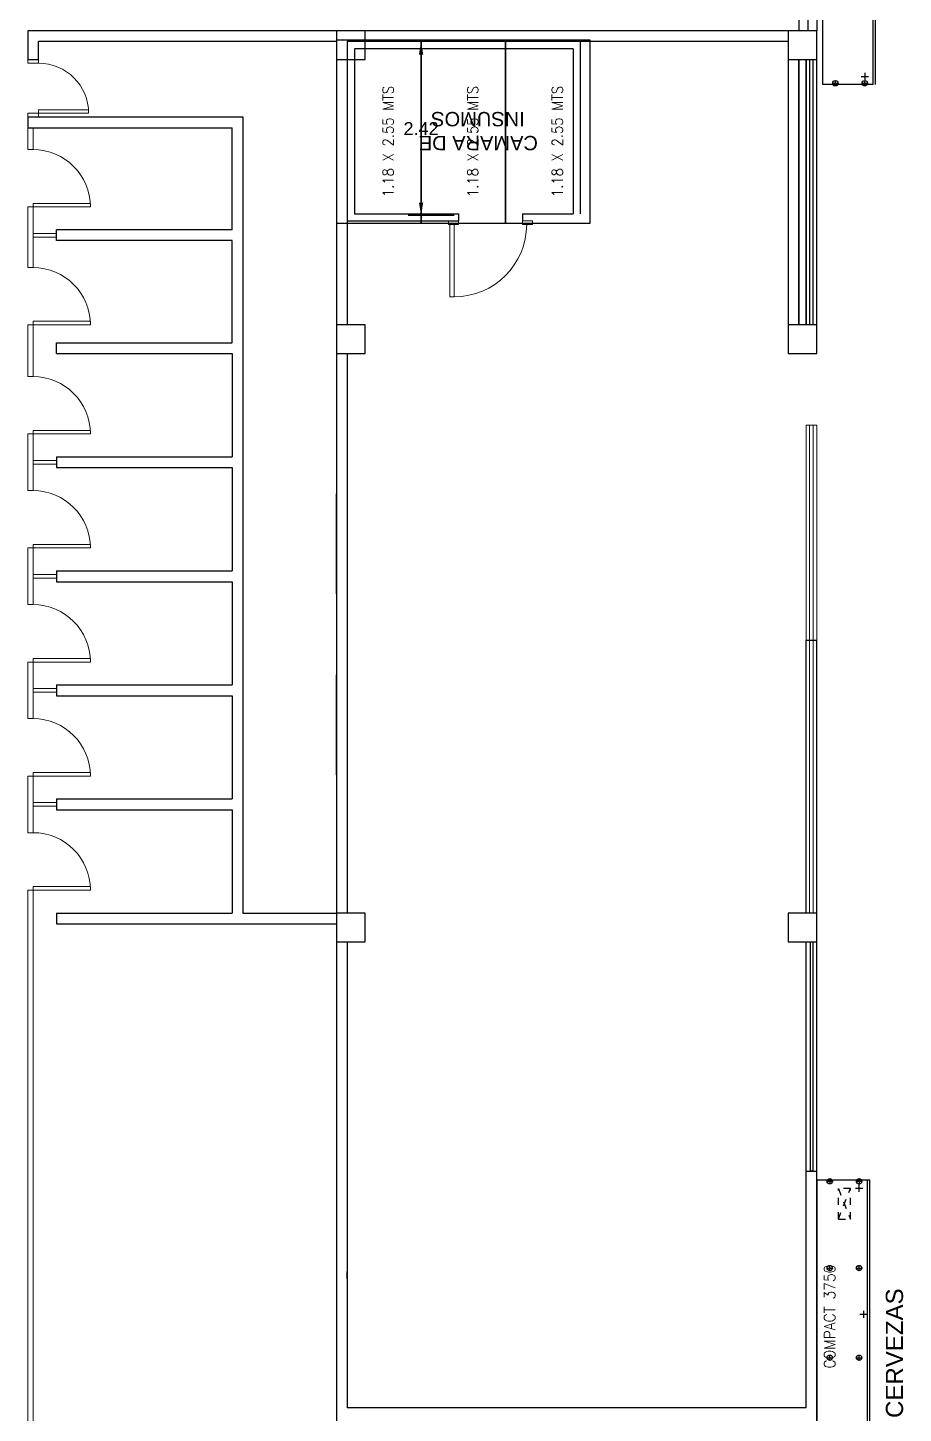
# Model space of a CAD drawing. Header units: millimetres. Extents: x 3075.9 to 3157.7, y 1648.7 to 1706.1.
# Drawn here: x 3076.02 to 3088.23, y 1667.02 to 1686.34 of the extents above; entities that cross this region are included whole.
import ezdxf
from ezdxf.enums import TextEntityAlignment as Align

# ---------------------------------------------------------------- set-up
doc = ezdxf.new("R2010")
doc.units = ezdxf.units.MM
doc.linetypes.add('TRATTEGGIATA', pattern=[0.75, 0.5, -0.25])
doc.linetypes.add('TRATTEGGIATA2', pattern=[0.375, 0.25, -0.125])
for name, color, linetype in [('CAMARAS DE FRIO', 5, 'Continuous'), ('COSTAN-CAM-NOMENCLATURAS', 7, 'Continuous'), ('DESAGUE MAQUINA', 3, 'Continuous'), ('DESAGUE PISO', 7, 'TRATTEGGIATA'), ('GABINETE', 1, 'Continuous'), ('PATAS', 6, 'Continuous'), ('QUADRO_ELETTRICO', 8, 'Continuous'), ('TECHO RESFRIADOS', 20, 'Continuous'), ('TESTI20', 3, 'Continuous'), ('TEXTO', 111, 'Continuous')]:
    doc.layers.add(name, color=color, linetype=linetype)
for name, color, linetype, lineweight in [('Camaras Frias', 5, 'Continuous', 5), ('Carpinteria de aluminio', 4, 'Continuous', 5), ('Carpinteria de madera', 5, 'Continuous', 5), ('Estructura HoAo', 7, 'Continuous', 30), ('Muros de ladrillo', 6, 'Continuous', 30), ('Rampas y gradas', 3, 'Continuous', 0)]:
    doc.layers.add(name, color=color, linetype=linetype, lineweight=lineweight)
doc.styles.add('Arial', font='arial.ttf')
doc.styles.add('ROMANS20', font='romans.shx', dxfattribs={"width": 0.9, "height": 0.75})
doc.styles.get("Standard").update_dxf_attribs({"font": 'arial.ttf'})
doc.styles.add('TESTI15', font='romans.shx', dxfattribs={"width": 0.9, "height": 1.5})
doc.dimstyles.get("Standard").update_dxf_attribs({"dimtxt": 0.18, "dimasz": 0.18, "dimexe": 0.18, "dimexo": 0.0625, "dimgap": 0.09, "dimtad": 0, "dimtih": 1, "dimtoh": 1, "dimzin": 0, "dimdsep": 46, "dimtxsty": 'Standard', "dimcen": 0.09, "dimadec": 0, "dimazin": 0, "dimtfac": 1, "dimtofl": 0, "dimtmove": 0, "dimatfit": 3, "dimfxl": 1, "dimtolj": 1, "dimtzin": 0, "dimarcsym": 0})

# ---------------------------------------------------------------- blocks, each defined once
blk = doc.blocks.new('puerta')
at = {"layer": 'Camaras Frias', "extrusion": (1e-16, 0, -1)}
for p, q in [((384.6713967732824, -378.1871048816649), (384.6713967732824, -378.0471048817673)), ((384.6713967732824, -378.0471048817673), (384.7193967733504, -378.0471048817673)), ((384.7193967733504, -378.0471048817673), (384.7193967733504, -378.1871048816649)), ((384.7193967733504, -378.1871048816649), (384.6713967732824, -378.1871048816649)), ((384.6713967732824, -379.0771048817953), (384.6713967732824, -379.2171048816929)), ((384.7193967733504, -379.0771048817953), (384.6713967732824, -379.0771048817953)), ((384.6713967732824, -379.2171048816929), (384.7193967733504, -379.2171048816929)), ((384.7193967733504, -379.2171048816929), (384.7193967733504, -379.0771048817953)), ((384.7193967733504, -379.1371048818514), (384.7193967733504, -379.2001048817004)), ((385.7293967733597, -379.1371048818514), (384.7193967733504, -379.1371048818514)), ((384.7193967733504, -379.2001048817004), (385.7293967733597, -379.2001048817004)), ((385.7293967733597, -379.2001048817004), (385.7293967733597, -379.1371048818514))]:
    blk.add_line(p, q, dxfattribs=at)
blk.add_arc((-384.7193967733504, -379.1371048818514), 1.01, 90, 180, dxfattribs=at)
blk = doc.blocks.new('*D48')
at = {"layer": 'CAMARAS DE FRIO', "color": 0, "lineweight": -2, "transparency": 16777216}
for p, q in [((3082.16049813886, 1686.143249990876), (3081.323840225254, 1686.143249990876)), ((3081.503840225253, 1685.963249990876), (3081.503840225253, 1685.111811941496)), ((3081.503840225253, 1683.899637193617), (3081.503840225253, 1684.751075242997)), ((3081.964201572282, 1683.719637193617), (3081.323840225254, 1683.719637193617))]:
    blk.add_line(p, q, dxfattribs=at)
at = {"layer": 'CAMARAS DE FRIO', "color": 0, "transparency": 16777216}
for points in [[(3081.473840225253, 1685.963249990876), (3081.533840225254, 1685.963249990876), (3081.503840225253, 1686.143249990876)], [(3081.473840225253, 1683.899637193617), (3081.533840225254, 1683.899637193617), (3081.503840225253, 1683.719637193617)]]:
    blk.add_solid(points, dxfattribs=at)
at = {"layer": 'Defpoints', "color": 0, "transparency": 16777216}
for p in [(3081.503840225253, 1686.143249990876), (3082.22299813886, 1686.143249990876), (3082.026701572282, 1683.719637193617)]:
    blk.add_point(p, dxfattribs=at)
at = {"layer": 'CAMARAS DE FRIO', "color": 0, "transparency": 16777216, "insert": (3081.503840225253, 1684.931443592247), "char_height": 0.18, "attachment_point": 5}
blk.add_mtext('\\A1;2.42', dxfattribs=at)
blk = doc.blocks.new('LI_TL1_C_375')
at = {"layer": 'DESAGUE MAQUINA'}
for p, q in [((115, -540), (115, -640)), ((3635, -540), (3635, -640)), ((165, -590), (65, -590)), ((3585, -590), (3685, -590))]:
    blk.add_line(p, q, dxfattribs=at)
at = {"layer": 'DESAGUE PISO'}
for p, q in [((1924.999999999825, -650), (1824.999999999825, -650)), ((1874.999999999825, -600), (1874.999999999825, -700))]:
    blk.add_line(p, q, dxfattribs=at)
at = {"layer": 'GABINETE'}
for p, q in [((3750, 0), (0, 0)), ((0, -705.0000000000583), (0, 0)), ((0, -705.0000000000583), (3750, -705.0000000000583))]:
    blk.add_line(p, q, dxfattribs=at)
at = {"layer": 'GABINETE', "color": 3, "linetype": 'ByBlock'}
blk.add_line((5.82077e-11, -740.0000000001163), (3750, -740.0000000000583), dxfattribs=at)
at = {"layer": 'PATAS'}
for p, q in [((-17.6452953897533, -180.0000000000582), (57.64529538975329, -180.0000000000582)), ((20, -142.3547046103049), (20, -217.6452953898115)), ((1232.354704610246, -180.0000000000582), (1307.645295389753, -180.0000000000582)), ((1270, -142.3547046103049), (1270, -217.6452953898115)), ((2482.354704610247, -180), (2557.645295389753, -180)), ((2520, -142.3547046102467), (2520, -217.6452953897533)), ((3767.645295389753, -180.0000000000582), (3692.354704610247, -180.0000000000582)), ((3730, -142.3547046103049), (3730, -217.6452953898115)), ((20, -552.3547046102467), (20, -627.6452953897533)), ((1270, -552.3547046102467), (1270, -627.6452953897533)), ((2520, -552.3547046101884), (2520, -627.645295389695)), ((3730, -552.3547046102467), (3730, -627.6452953897533)), ((-17.6452953897533, -590), (57.64529538975329, -590)), ((1232.354704610246, -590), (1307.645295389753, -590)), ((2482.354704610247, -589.9999999999418), (2557.645295389753, -589.9999999999418)), ((3767.645295389753, -590), (3692.354704610247, -590))]:
    blk.add_line(p, q, dxfattribs=at)
for centre in [(20, -180.0000000000582), (1270, -180.0000000000582), (2520, -180), (3730, -180.0000000000582), (20, -590), (1270, -590), (2520, -589.9999999999418), (3730, -590)]:
    blk.add_circle(centre, 37.6452953897533, dxfattribs=at)
at = {"layer": 'QUADRO_ELETTRICO', "linetype": 'TRATTEGGIATA2'}
for p, q in [((3200, -299.9999999999418), (3630, -299.9999999999418)), ((3200, -299.9999999999418), (3630, -469.9999999999418)), ((3630, -299.9999999999418), (3200, -470.0000000001746)), ((3200, -299.9999999999418), (3200, -470.0000000001746)), ((3630, -469.9999999999418), (3630, -299.9999999999418)), ((3200, -470.0000000001746), (3630, -469.9999999999418))]:
    blk.add_line(p, q, dxfattribs=at)
at = {"layer": 'TESTI20', "style": 'TESTI15', "width": 0.9}
blk.add_text('COMPACT 3750', height=157.0967883053427, dxfattribs=at).set_placement((1843.281442672014, -178.646652578318), align=Align.MIDDLE)

msp = doc.modelspace()

# ---------------------------------------------------------------- linework, layer by layer
at = {"color": 4}
msp.add_lwpolyline([(3086.77299813886, 1685.893249990876), (3086.87299813886, 1685.893249990876), (3086.87299813886, 1682.193249990876), (3086.77299813886, 1682.193249990876)], close=True, dxfattribs=at)
at = {"layer": 'CAMARAS DE FRIO'}
for p, q in [((3083.722998138859, 1686.143249990874), (3080.47299813886, 1686.143249990876)), ((3080.47299813886, 1686.143249990876), (3080.47299813886, 1683.643249990876)), ((3083.722998138859, 1686.143249990874), (3080.47299813886, 1686.143249990876)), ((3080.47299813886, 1686.143249990876), (3080.47299813886, 1683.643249990876)), ((3083.622998138859, 1686.043249990876), (3080.572998138859, 1686.043249990876)), ((3080.572998138859, 1686.043249990876), (3080.57299813886, 1683.743249990876)), ((3083.622998138859, 1686.043249990876), (3080.572998138859, 1686.043249990876)), ((3080.572998138859, 1686.043249990876), (3080.57299813886, 1683.743249990876)), ((3083.622998138859, 1686.043249990876), (3083.62299813886, 1683.743249990876)), ((3083.722998138859, 1686.143249990874), (3083.72299813886, 1683.743249990876)), ((3080.47299813886, 1683.643249990876), (3082.026701572283, 1683.643249990876)), ((3080.57299813886, 1683.743249990876), (3082.026701572282, 1683.743249990876)), ((3082.026701572282, 1683.743249990876), (3082.026701572282, 1683.643249990875)), ((3082.916701572283, 1683.743249990876), (3083.62299813886, 1683.743249990875)), ((3082.916701572282, 1683.743249990876), (3082.916701572282, 1683.643249990875)), ((3086.872998138858, 1670.393249990875), (3087.02299813886, 1670.393249990875)), ((3086.872998138858, 1668.995147018917), (3086.872998138859, 1669.195147018917)), ((3080.472998138859, 1668.89514701892), (3080.472998138859, 1668.99514701892)), ((3080.472998138859, 1668.89514701892), (3080.472998138859, 1668.99514701892))]:
    msp.add_line(p, q, dxfattribs=at)
at = {"layer": 'CAMARAS DE FRIO', "color": 4}
msp.add_lwpolyline([(3086.923957395265, 1685.893249990876), (3086.965856020502, 1685.893249990876), (3086.965856020502, 1682.193249990876), (3086.923957395265, 1682.193249990876)], close=True, dxfattribs=at)
at = {"layer": 'CAMARAS DE FRIO'}
for points in [[(3080.322998138859, 1679.837260938108), (3080.322998138859, 1679.837260938108), (3080.322998138859, 1678.444382341897), (3080.322998138859, 1678.444382341897)], [(3080.322998138859, 1677.314106965347), (3080.322998138859, 1677.314106965347), (3080.322998138859, 1675.921228369136), (3080.322998138859, 1675.921228369136)], [(3086.935435258093, 1673.593249990875), (3086.967552619763, 1673.593249990875), (3086.967552619763, 1670.393249990875), (3086.935435258093, 1670.393249990875)]]:
    msp.add_lwpolyline(points, close=True, dxfattribs=at)
at = {"layer": 'Carpinteria de aluminio'}
for p, q in [((3076.017811872554, 1684.94324999088), (3076.017811872554, 1684.63824999088)), ((3076.092811872554, 1684.94324999088), (3076.092811872554, 1684.63824999088)), ((3076.092811872553, 1684.63824999088), (3076.017811872553, 1684.63824999088)), ((3076.017811872554, 1683.83824999088), (3076.017811872554, 1682.99324999088)), ((3076.092811872553, 1683.83824999088), (3076.017811872553, 1683.83824999088)), ((3076.092811872554, 1683.88824999088), (3076.092811872553, 1682.993249990881)), ((3076.417811872554, 1683.46824999088), (3076.092811872554, 1683.46824999088)), ((3076.417811872554, 1683.418249990881), (3076.092811872554, 1683.41824999088)), ((3076.092811872554, 1682.99324999088), (3076.017811872553, 1682.99324999088)), ((3076.017811872554, 1682.193249990879), (3076.017811872554, 1681.473249990881)), ((3076.092811872554, 1682.19324999088), (3076.017811872553, 1682.19324999088)), ((3076.092811872554, 1682.24324999088), (3076.092811872554, 1682.19324999088)), ((3076.092811872554, 1682.19324999088), (3076.092811872554, 1681.473249990881)), ((3076.092811872553, 1681.473249990881), (3076.017811872553, 1681.473249990881)), ((3076.017811872554, 1680.67324999088), (3076.017811872553, 1679.883249990883)), ((3076.092811872553, 1680.673249990881), (3076.017811872553, 1680.67324999088)), ((3076.092811872554, 1680.723249990881), (3076.092811872554, 1679.883249990883)), ((3076.417811872554, 1680.303249990881), (3076.092811872554, 1680.303249990881)), ((3076.417811872554, 1680.253249990881), (3076.092811872554, 1680.253249990881)), ((3076.092811872555, 1679.883249990882), (3076.017811872555, 1679.883249990882)), ((3076.017811872553, 1679.083249990882), (3076.017811872553, 1678.293249990882)), ((3076.092811872555, 1679.083249990882), (3076.017811872555, 1679.083249990882)), ((3076.092811872554, 1679.133249990882), (3076.092811872554, 1678.293249990882)), ((3076.417811872555, 1678.713249990882), (3076.092811872554, 1678.713249990882)), ((3076.417811872555, 1678.663249990882), (3076.092811872554, 1678.663249990882)), ((3076.092811872555, 1678.293249990882), (3076.017811872554, 1678.293249990882)), ((3076.017811872553, 1677.493249990882), (3076.017811872553, 1676.703249990882)), ((3076.092811872555, 1677.493249990882), (3076.017811872554, 1677.493249990881)), ((3076.092811872553, 1677.543249990882), (3076.092811872553, 1676.703249990882)), ((3076.417811872555, 1677.123249990882), (3076.092811872554, 1677.123249990882)), ((3076.417811872555, 1677.073249990881), (3076.092811872554, 1677.073249990882)), ((3076.092811872554, 1676.703249990881), (3076.017811872554, 1676.703249990881)), ((3076.092811872554, 1675.953249990881), (3076.092811872554, 1675.113249990881)), ((3076.017811872553, 1675.903249990881), (3076.017811872554, 1675.113249990881)), ((3076.092811872554, 1675.903249990881), (3076.017811872554, 1675.903249990881)), ((3076.417811872554, 1675.533249990882), (3076.092811872554, 1675.533249990881)), ((3076.417811872554, 1675.483249990882), (3076.092811872554, 1675.483249990881)), ((3076.092811872554, 1675.113249990882), (3076.017811872554, 1675.113249990882)), ((3076.017811872554, 1674.313249990881), (3076.017811872553, 1658.593249990882)), ((3076.092811872554, 1674.313249990882), (3076.017811872554, 1674.313249990881)), ((3076.092811872554, 1674.313249990881), (3076.092811872553, 1658.593249990882))]:
    msp.add_line(p, q, dxfattribs=at)
at = {"layer": 'Carpinteria de aluminio', "lineweight": 0}
for p, q in [((3086.92299813886, 1677.793249990877), (3086.922998138859, 1680.793249990876)), ((3086.922998138859, 1673.993249990875), (3086.922998138859, 1680.793249990876)), ((3086.972998138859, 1677.793249990876), (3086.972998138859, 1680.793249990876)), ((3086.972998138859, 1673.993249990875), (3086.972998138859, 1680.793249990876))]:
    msp.add_line(p, q, dxfattribs=at)
at = {"layer": 'Carpinteria de aluminio'}
for points in [[(3076.092811872552, 1683.88824999088), (3076.092811872552, 1683.83824999088), (3076.892811872552, 1683.83824999088), (3076.892811872552, 1683.88824999088)], [(3076.092811872553, 1682.24324999088), (3076.092811872553, 1682.19324999088), (3076.892811872553, 1682.19324999088), (3076.892811872553, 1682.24324999088)], [(3076.092811872553, 1680.723249990881), (3076.092811872553, 1680.67324999088), (3076.892811872553, 1680.67324999088), (3076.892811872553, 1680.723249990881)], [(3076.092811872555, 1679.133249990882), (3076.092811872555, 1679.083249990882), (3076.892811872554, 1679.083249990882), (3076.892811872554, 1679.133249990882)], [(3076.092811872554, 1677.543249990882), (3076.092811872554, 1677.493249990881), (3076.892811872554, 1677.493249990881), (3076.892811872554, 1677.543249990882)], [(3076.092811872554, 1675.953249990881), (3076.092811872554, 1675.903249990881), (3076.892811872553, 1675.903249990881), (3076.892811872553, 1675.953249990881)], [(3076.092811872554, 1674.363249990881), (3076.092811872554, 1674.313249990881), (3076.892811872553, 1674.313249990881), (3076.892811872553, 1674.363249990881)]]:
    msp.add_lwpolyline(points, close=True, dxfattribs=at)
for centre in [(3076.092811872552, 1683.83824999088), (3076.092811872553, 1682.19324999088), (3076.092811872553, 1680.67324999088), (3076.092811872555, 1679.083249990882), (3076.092811872554, 1677.493249990881), (3076.092811872554, 1675.903249990881), (3076.092811872554, 1674.313249990881)]:
    msp.add_arc(centre, 0.7999999999997272, 0, 90, dxfattribs=at)
at = {"layer": 'Carpinteria de madera'}
for points in [[(3076.017811872554, 1685.89324999088), (3076.017811872554, 1685.84324999088), (3076.167811872554, 1685.84324999088), (3076.167811872554, 1685.89324999088)], [(3076.167811872554, 1685.19324999088), (3076.167811872554, 1685.14324999088), (3076.867811872554, 1685.14324999088), (3076.867811872554, 1685.19324999088)], [(3076.017811872554, 1685.14324999088), (3076.017811872554, 1685.09324999088), (3076.167811872554, 1685.09324999088), (3076.167811872554, 1685.14324999088)]]:
    msp.add_lwpolyline(points, close=True, dxfattribs=at)
msp.add_arc((3076.167811872554, 1685.14324999088), 0.6999999999998181, 0, 90, dxfattribs=at)
at = {"layer": 'COSTAN-CAM-NOMENCLATURAS', "color": 1}
msp.add_line((3087.022998138858, 1670.273249990875), (3087.762998138859, 1670.273249990875), dxfattribs=at)
at = {"layer": 'Estructura HoAo'}
for points in [[(3080.322998138859, 1686.293249990875), (3080.322998138859, 1685.893249990875), (3080.72299813886, 1685.893249990875), (3080.72299813886, 1686.293249990875)], [(3080.322998138859, 1686.293249990875), (3080.322998138859, 1685.893249990875), (3080.72299813886, 1685.893249990875), (3080.72299813886, 1686.293249990875)], [(3086.62299813886, 1686.293249990876), (3086.62299813886, 1685.893249990876), (3087.02299813886, 1685.893249990876), (3087.02299813886, 1686.293249990876)], [(3086.62299813886, 1686.293249990876), (3086.62299813886, 1685.893249990876), (3087.02299813886, 1685.893249990876), (3087.02299813886, 1686.293249990876)], [(3080.322998138859, 1682.193249990875), (3080.322998138859, 1681.793249990875), (3080.72299813886, 1681.793249990875), (3080.72299813886, 1682.193249990875)], [(3080.322998138859, 1682.193249990875), (3080.322998138859, 1681.793249990875), (3080.72299813886, 1681.793249990875), (3080.72299813886, 1682.193249990875)], [(3086.62299813886, 1682.193249990876), (3086.62299813886, 1681.793249990876), (3087.02299813886, 1681.793249990876), (3087.02299813886, 1682.193249990876)], [(3086.62299813886, 1682.193249990876), (3086.62299813886, 1681.793249990876), (3087.02299813886, 1681.793249990876), (3087.02299813886, 1682.193249990876)], [(3080.322998138859, 1673.993249990874), (3080.322998138859, 1673.593249990874), (3080.722998138859, 1673.593249990874), (3080.722998138859, 1673.993249990874)], [(3080.322998138859, 1673.993249990875), (3080.322998138859, 1673.593249990875), (3080.72299813886, 1673.593249990875), (3080.72299813886, 1673.993249990875)], [(3080.322998138859, 1673.993249990874), (3080.322998138859, 1673.593249990874), (3080.722998138859, 1673.593249990874), (3080.722998138859, 1673.993249990874)], [(3080.322998138859, 1673.993249990875), (3080.322998138859, 1673.593249990875), (3080.72299813886, 1673.593249990875), (3080.72299813886, 1673.993249990875)], [(3086.62299813886, 1673.993249990875), (3086.62299813886, 1673.593249990875), (3087.02299813886, 1673.593249990875), (3087.02299813886, 1673.993249990875)], [(3086.62299813886, 1673.993249990875), (3086.62299813886, 1673.593249990875), (3087.02299813886, 1673.593249990875), (3087.02299813886, 1673.993249990875)]]:
    msp.add_lwpolyline(points, close=True, dxfattribs=at)
at = {"layer": 'Muros de ladrillo'}
for p, q in [((3086.77299813886, 1694.243249990875), (3086.77299813886, 1686.293249990876)), ((3086.89799813886, 1694.243249990875), (3086.89799813886, 1686.293249990876)), ((3087.02299813886, 1694.243249990875), (3087.02299813886, 1686.293249990876)), ((3080.322998138859, 1686.293249990875), (3076.017811872554, 1686.293249990875)), ((3076.017811872554, 1686.293249990875), (3076.017811872554, 1685.89324999088)), ((3086.62299813886, 1686.293249990876), (3079.248184405167, 1686.293249990876)), ((3086.62299813886, 1686.293249990876), (3079.248184405167, 1686.293249990876)), ((3080.322998138859, 1686.143249990875), (3076.167811872554, 1686.143249990875)), ((3076.167811872554, 1685.89324999088), (3076.167811872554, 1686.143249990874)), ((3082.447811872552, 1686.143249990875), (3080.72299813886, 1686.143249990875)), ((3082.447811872552, 1686.143249990875), (3080.72299813886, 1686.143249990875)), ((3083.54799813886, 1686.143249990876), (3081.122998138859, 1686.143249990876)), ((3083.54799813886, 1686.143249990876), (3081.122998138859, 1686.143249990876)), ((3086.62299813886, 1686.143249990876), (3083.547998138861, 1686.143249990876)), ((3086.62299813886, 1686.143249990876), (3083.547998138861, 1686.143249990876)), ((3076.017811872554, 1685.89324999088), (3076.167811872554, 1685.89324999088)), ((3080.322998138859, 1685.893249990875), (3080.322998138859, 1682.193249990875)), ((3080.322998138859, 1685.893249990875), (3080.322998138859, 1682.193249990875)), ((3080.47299813886, 1685.893249990875), (3080.47299813886, 1682.193249990875)), ((3080.47299813886, 1685.893249990875), (3080.47299813886, 1682.193249990875)), ((3086.77299813886, 1685.893249990876), (3086.77299813886, 1682.193249990876)), ((3086.87299813886, 1682.193249990876), (3086.87299813886, 1685.893249990876)), ((3086.87299813886, 1682.193249990876), (3086.87299813886, 1685.893249990876)), ((3076.017811872554, 1685.09324999088), (3079.017811872554, 1685.09324999088)), ((3076.017811872554, 1685.09324999088), (3076.017811872554, 1684.94324999088)), ((3079.017811872554, 1685.09324999088), (3079.017811872553, 1673.99324999088)), ((3079.017811872554, 1685.09324999088), (3079.017811872553, 1673.99324999088)), ((3076.017811872554, 1684.94324999088), (3078.867811872554, 1684.94324999088)), ((3078.867811872554, 1683.51824999088), (3078.867811872554, 1684.94324999088)), ((3078.867811872554, 1683.51824999088), (3078.867811872554, 1684.94324999088)), ((3078.867811872554, 1683.51824999088), (3076.417811872554, 1683.51824999088)), ((3076.417811872554, 1683.36824999088), (3076.417811872554, 1683.51824999088)), ((3078.867811872554, 1683.36824999088), (3076.417811872554, 1683.36824999088)), ((3078.867811872554, 1681.94324999088), (3078.867811872554, 1683.36824999088)), ((3078.867811872554, 1681.94324999088), (3078.867811872554, 1683.36824999088)), ((3076.417811872554, 1681.94324999088), (3078.867811872554, 1681.94324999088)), ((3076.417811872554, 1681.793249990881), (3076.417811872554, 1681.94324999088)), ((3076.417811872554, 1681.79324999088), (3078.867811872554, 1681.79324999088)), ((3078.867811872554, 1681.79324999088), (3078.867811872554, 1680.353249990881)), ((3078.867811872554, 1681.79324999088), (3078.867811872554, 1680.353249990881)), ((3080.322998138859, 1681.793249990875), (3080.322998138859, 1673.993249990874)), ((3080.322998138859, 1681.793249990875), (3080.322998138859, 1673.993249990874)), ((3080.47299813886, 1681.793249990875), (3080.472998138859, 1673.993249990874)), ((3080.47299813886, 1681.793249990875), (3080.472998138859, 1673.993249990874)), ((3076.417811872554, 1680.35324999088), (3078.867811872554, 1680.353249990881)), ((3076.417811872554, 1680.353249990881), (3076.417811872554, 1680.203249990881)), ((3076.417811872554, 1680.20324999088), (3078.867811872554, 1680.203249990881)), ((3078.867811872554, 1680.203249990881), (3078.867811872554, 1678.763249990881)), ((3078.867811872554, 1680.203249990881), (3078.867811872554, 1678.763249990881)), ((3076.417811872555, 1678.763249990882), (3078.867811872554, 1678.763249990881)), ((3076.417811872554, 1678.763249990881), (3076.417811872554, 1678.613249990881)), ((3076.417811872555, 1678.613249990882), (3078.867811872554, 1678.613249990881)), ((3078.867811872554, 1678.613249990881), (3078.867811872554, 1677.173249990881)), ((3078.867811872554, 1678.613249990881), (3078.867811872554, 1677.173249990881)), ((3086.87299813886, 1673.993249990875), (3086.872998138882, 1677.793249990877)), ((3087.022998138859, 1677.793249990876), (3086.87299813886, 1677.793249990877)), ((3086.87299813886, 1673.993249990875), (3086.872998138882, 1677.793249990877)), ((3087.022998138859, 1677.793249990876), (3086.87299813886, 1677.793249990877)), ((3087.02299813886, 1673.993249990875), (3087.022998138882, 1677.793249990876)), ((3087.02299813886, 1673.993249990875), (3087.022998138882, 1677.793249990876)), ((3076.417811872555, 1677.173249990882), (3078.867811872554, 1677.173249990881)), ((3076.417811872554, 1677.173249990881), (3076.417811872554, 1677.023249990881)), ((3076.417811872555, 1677.023249990882), (3078.867811872554, 1677.023249990881)), ((3078.867811872554, 1677.023249990881), (3078.867811872554, 1675.583249990881)), ((3078.867811872554, 1677.023249990881), (3078.867811872554, 1675.583249990881)), ((3076.417811872554, 1675.583249990881), (3078.867811872554, 1675.583249990881)), ((3076.417811872554, 1675.583249990881), (3076.417811872554, 1675.433249990881)), ((3076.417811872554, 1675.433249990881), (3078.867811872554, 1675.433249990881)), ((3078.867811872554, 1675.433249990881), (3078.867811872553, 1673.99324999088)), ((3078.867811872554, 1675.433249990881), (3078.867811872553, 1673.99324999088)), ((3076.417811872554, 1673.99324999088), (3078.867811872553, 1673.99324999088)), ((3076.417811872554, 1673.99324999088), (3076.417811872554, 1673.84324999088)), ((3079.017811872553, 1673.99324999088), (3080.322998138859, 1673.993249990875)), ((3079.017811872553, 1673.99324999088), (3080.322998138859, 1673.993249990875)), ((3076.417811872554, 1673.843249990875), (3080.322998138859, 1673.843249990875)), ((3080.322998138859, 1673.593249990874), (3080.322998138859, 1665.793249990874)), ((3080.322998138859, 1673.593249990874), (3080.322998138859, 1665.793249990874)), ((3080.472998138859, 1673.593249990874), (3080.472998138859, 1667.093249990874)), ((3080.472998138859, 1673.593249990874), (3080.472998138859, 1667.093249990874)), ((3086.872998138857, 1667.093249990875), (3086.87299813886, 1673.593249990875)), ((3086.872998138857, 1667.093249990875), (3086.87299813886, 1673.593249990875)), ((3087.02299813886, 1665.793249990876), (3087.02299813886, 1673.593249990875)), ((3087.02299813886, 1665.793249990876), (3087.02299813886, 1673.593249990875)), ((3086.872998138858, 1667.093249990875), (3080.472998138859, 1667.093249990874)), ((3086.872998138858, 1667.093249990875), (3080.472998138859, 1667.093249990874))]:
    msp.add_line(p, q, dxfattribs=at)
at = {"layer": 'Muros de ladrillo', "color": 30}
for p, q in [((3086.62299813886, 1685.893249990876), (3086.62299813886, 1682.193249990876)), ((3087.02299813886, 1682.193249990876), (3087.02299813886, 1685.893249990876)), ((3087.02299813886, 1682.193249990876), (3087.02299813886, 1685.893249990876))]:
    msp.add_line(p, q, dxfattribs=at)
at = {"layer": 'Muros de ladrillo', "lineweight": 0}
for p, q in [((3086.87299813886, 1677.793249990877), (3086.872998138859, 1680.793249990876)), ((3087.022998138869, 1680.793249990876), (3086.87299813886, 1680.793249990876)), ((3086.87299813886, 1677.793249990877), (3086.872998138859, 1680.793249990876)), ((3087.022998138869, 1680.793249990876), (3086.87299813886, 1680.793249990876)), ((3087.022998138859, 1677.793249990876), (3087.022998138859, 1680.793249990876)), ((3087.022998138859, 1677.793249990876), (3087.022998138859, 1680.793249990876))]:
    msp.add_line(p, q, dxfattribs=at)
at = {"layer": 'Rampas y gradas'}
for p, q in [((3076.260157828508, 1686.290473576526), (3076.260157828508, 1686.293249990874)), ((3076.560157828508, 1686.290473576526), (3076.560157828508, 1686.293249990874)), ((3076.860157828508, 1686.290473576526), (3076.860157828508, 1686.293249990874)), ((3077.160157828509, 1686.290473576526), (3077.160157828509, 1686.293249990874)), ((3077.460157828509, 1686.290473576526), (3077.460157828509, 1686.293249990874)), ((3077.760157828509, 1686.290473576526), (3077.760157828509, 1686.293249990874)), ((3078.060157828509, 1686.290473576526), (3078.060157828509, 1686.293249990874)), ((3078.060157828509, 1686.290473576526), (3078.060157828509, 1686.293249990874)), ((3078.360157828509, 1686.290473576526), (3078.36015782851, 1686.293249990874)), ((3078.360157828509, 1686.290473576526), (3078.36015782851, 1686.293249990874)), ((3078.660157828509, 1686.290473576526), (3078.660157828509, 1686.293249990874)), ((3078.660157828509, 1686.290473576526), (3078.660157828509, 1686.293249990874)), ((3078.96015782851, 1686.290473576526), (3078.96015782851, 1686.293249990874)), ((3078.96015782851, 1686.290473576526), (3078.96015782851, 1686.293249990874)), ((3079.26015782851, 1686.290473576526), (3079.26015782851, 1686.293249990874)), ((3079.26015782851, 1686.290473576526), (3079.26015782851, 1686.293249990874)), ((3079.51015782851, 1686.290473576526), (3079.51015782851, 1686.293249990874)), ((3079.51015782851, 1686.290473576526), (3079.51015782851, 1686.293249990874)), ((3079.76015782851, 1686.290473576526), (3079.76015782851, 1686.293249990874)), ((3079.76015782851, 1686.290473576526), (3079.76015782851, 1686.293249990874)), ((3080.01015782851, 1686.290473576526), (3080.01015782851, 1686.293249990874)), ((3080.01015782851, 1686.290473576526), (3080.01015782851, 1686.293249990874)), ((3080.26015782851, 1686.290473576526), (3080.26015782851, 1686.293249990874)), ((3080.26015782851, 1686.290473576526), (3080.26015782851, 1686.293249990874)), ((3080.51015782851, 1686.290473576526), (3080.51015782851, 1686.293249990875)), ((3080.51015782851, 1686.290473576526), (3080.51015782851, 1686.293249990875)), ((3080.76015782851, 1686.290473576526), (3080.76015782851, 1686.293249990875)), ((3080.76015782851, 1686.290473576526), (3080.76015782851, 1686.293249990875)), ((3081.01015782851, 1686.290473576526), (3081.01015782851, 1686.293249990875)), ((3081.01015782851, 1686.290473576526), (3081.01015782851, 1686.293249990875)), ((3081.26015782851, 1686.290473576526), (3081.260157828509, 1686.293249990875)), ((3081.26015782851, 1686.290473576526), (3081.260157828509, 1686.293249990875)), ((3081.51015782851, 1686.290473576526), (3081.51015782851, 1686.293249990875)), ((3081.51015782851, 1686.290473576526), (3081.51015782851, 1686.293249990875)), ((3081.685344094816, 1686.290473576527), (3081.685344094816, 1686.293249990876)), ((3081.685344094816, 1686.290473576527), (3081.685344094816, 1686.293249990876)), ((3081.744465847257, 1686.290473576526), (3081.744465847257, 1686.293249990875)), ((3081.744465847257, 1686.290473576526), (3081.744465847257, 1686.293249990875)), ((3081.76015782851, 1686.290473576526), (3081.760157828509, 1686.293249990875)), ((3081.76015782851, 1686.290473576526), (3081.760157828509, 1686.293249990875)), ((3081.885344094816, 1686.290473576527), (3081.885344094816, 1686.293249990876)), ((3081.885344094816, 1686.290473576527), (3081.885344094816, 1686.293249990876)), ((3081.944465847257, 1686.290473576526), (3081.944465847257, 1686.293249990875)), ((3081.944465847257, 1686.290473576526), (3081.944465847257, 1686.293249990875)), ((3081.96015782851, 1686.290473576526), (3081.96015782851, 1686.293249990875)), ((3081.96015782851, 1686.290473576526), (3081.96015782851, 1686.293249990875)), ((3082.085344094816, 1686.290473576527), (3082.085344094816, 1686.293249990876)), ((3082.085344094816, 1686.290473576527), (3082.085344094816, 1686.293249990876)), ((3082.144465847257, 1686.290473576526), (3082.144465847257, 1686.293249990875)), ((3082.144465847257, 1686.290473576526), (3082.144465847257, 1686.293249990875)), ((3082.285344094816, 1686.290473576527), (3082.285344094816, 1686.293249990876)), ((3082.285344094816, 1686.290473576527), (3082.285344094816, 1686.293249990876)), ((3082.344465847257, 1686.290473576526), (3082.344465847257, 1686.293249990875)), ((3082.344465847257, 1686.290473576526), (3082.344465847257, 1686.293249990875)), ((3082.485344094815, 1686.290473576527), (3082.485344094815, 1686.293249990876)), ((3082.485344094815, 1686.290473576527), (3082.485344094815, 1686.293249990876)), ((3083.085344094815, 1686.290473576527), (3083.085344094815, 1686.293249990876)), ((3083.085344094815, 1686.290473576527), (3083.085344094815, 1686.293249990876)), ((3083.285344094815, 1686.290473576527), (3083.285344094814, 1686.293249990876)), ((3083.285344094815, 1686.290473576527), (3083.285344094814, 1686.293249990876)), ((3083.435344094815, 1686.290473576527), (3083.435344094815, 1686.293249990876)), ((3083.435344094815, 1686.290473576527), (3083.435344094815, 1686.293249990876)), ((3083.585344094815, 1686.290473576527), (3083.585344094814, 1686.293249990876)), ((3083.585344094815, 1686.290473576527), (3083.585344094814, 1686.293249990876)), ((3083.735344094815, 1686.290473576527), (3083.735344094815, 1686.293249990876)), ((3083.735344094815, 1686.290473576527), (3083.735344094815, 1686.293249990876)), ((3083.885344094815, 1686.290473576527), (3083.885344094815, 1686.293249990876)), ((3083.885344094815, 1686.290473576527), (3083.885344094815, 1686.293249990876)), ((3084.035344094815, 1686.290473576527), (3084.035344094815, 1686.293249990876)), ((3084.035344094815, 1686.290473576527), (3084.035344094815, 1686.293249990876)), ((3084.185344094815, 1686.290473576527), (3084.185344094815, 1686.293249990876)), ((3084.185344094815, 1686.290473576527), (3084.185344094815, 1686.293249990876)), ((3084.335344094815, 1686.290473576527), (3084.335344094815, 1686.293249990876)), ((3084.335344094815, 1686.290473576527), (3084.335344094815, 1686.293249990876)), ((3084.485344094815, 1686.290473576527), (3084.485344094815, 1686.293249990876)), ((3084.485344094815, 1686.290473576527), (3084.485344094815, 1686.293249990876)), ((3084.635344094816, 1686.290473576527), (3084.635344094816, 1686.293249990876)), ((3084.635344094816, 1686.290473576527), (3084.635344094816, 1686.293249990876)), ((3084.785344094816, 1686.290473576527), (3084.785344094816, 1686.293249990876)), ((3084.785344094816, 1686.290473576527), (3084.785344094816, 1686.293249990876)), ((3084.935344094816, 1686.290473576527), (3084.935344094816, 1686.293249990876)), ((3084.935344094816, 1686.290473576527), (3084.935344094816, 1686.293249990876)), ((3085.085344094816, 1686.290473576527), (3085.085344094816, 1686.293249990876)), ((3085.085344094816, 1686.290473576527), (3085.085344094816, 1686.293249990876)), ((3085.235344094816, 1686.290473576527), (3085.235344094815, 1686.293249990876)), ((3085.235344094816, 1686.290473576527), (3085.235344094815, 1686.293249990876)), ((3085.385344094816, 1686.290473576527), (3085.385344094816, 1686.293249990876)), ((3085.385344094816, 1686.290473576527), (3085.385344094816, 1686.293249990876)), ((3085.485344094816, 1686.290473576527), (3085.485344094816, 1686.293249990876)), ((3085.485344094816, 1686.290473576527), (3085.485344094816, 1686.293249990876)), ((3085.585344094816, 1686.290473576527), (3085.585344094815, 1686.293249990876)), ((3085.585344094816, 1686.290473576527), (3085.585344094815, 1686.293249990876)), ((3085.685344094816, 1686.290473576527), (3085.685344094815, 1686.293249990876)), ((3085.685344094816, 1686.290473576527), (3085.685344094815, 1686.293249990876)), ((3085.785344094816, 1686.290473576527), (3085.785344094815, 1686.293249990876)), ((3085.785344094816, 1686.290473576527), (3085.785344094815, 1686.293249990876)), ((3085.885344094816, 1686.290473576527), (3085.885344094816, 1686.293249990876)), ((3085.885344094816, 1686.290473576527), (3085.885344094816, 1686.293249990876)), ((3085.985344094815, 1686.290473576527), (3085.985344094815, 1686.293249990876)), ((3085.985344094815, 1686.290473576527), (3085.985344094815, 1686.293249990876)), ((3086.085344094815, 1686.290473576527), (3086.085344094815, 1686.293249990876)), ((3086.085344094815, 1686.290473576527), (3086.085344094815, 1686.293249990876)), ((3086.185344094815, 1686.290473576527), (3086.185344094815, 1686.293249990876)), ((3086.185344094815, 1686.290473576527), (3086.185344094815, 1686.293249990876)), ((3086.285344094815, 1686.290473576527), (3086.285344094815, 1686.293249990876)), ((3086.285344094815, 1686.290473576527), (3086.285344094815, 1686.293249990876)), ((3086.385344094815, 1686.290473576527), (3086.385344094815, 1686.293249990876)), ((3086.385344094815, 1686.290473576527), (3086.385344094815, 1686.293249990876)), ((3086.485344094815, 1686.290473576527), (3086.485344094815, 1686.293249990876)), ((3086.485344094815, 1686.290473576527), (3086.485344094815, 1686.293249990876)), ((3086.585344094815, 1686.290473576527), (3086.585344094815, 1686.293249990876)), ((3086.585344094815, 1686.290473576527), (3086.585344094815, 1686.293249990876)), ((3086.685344094815, 1686.290473576527), (3086.685344094815, 1686.293249990876)), ((3086.685344094815, 1686.290473576527), (3086.685344094815, 1686.293249990876)), ((3086.785344094815, 1686.290473576527), (3086.785344094815, 1686.293249990876)), ((3086.785344094815, 1686.290473576527), (3086.785344094815, 1686.293249990876))]:
    msp.add_line(p, q, dxfattribs=at)
at = {"layer": 'TECHO RESFRIADOS'}
for points in [[(3080.322998138859, 1683.614057383249), (3081.502998138859, 1683.614057383249), (3081.502998138859, 1686.164057383249), (3080.322998138859, 1686.164057383249)], [(3081.502998138859, 1683.614057383249), (3082.682998138859, 1683.614057383249), (3082.682998138859, 1686.164057383249), (3081.502998138859, 1686.164057383249)], [(3082.682998138859, 1683.614057383249), (3083.862998138859, 1683.614057383249), (3083.862998138859, 1686.164057383249), (3082.682998138859, 1686.164057383249)]]:
    msp.add_lwpolyline(points, close=True, dxfattribs=at)

# ---------------------------------------------------------------- block references
at = {"layer": 'CAMARAS DE FRIO', "rotation": 270}
msp.add_blockref('puerta', (3461.103806454077, 2068.314646764158), dxfattribs=at)
at = {"layer": 'COSTAN-CAM-NOMENCLATURAS', "xscale": 0.001, "yscale": 0.001, "zscale": 0.001}
for p, rotation in [((3087.101637337596, 1685.543249990876), 90), ((3087.022998138858, 1666.523249990875), 89.99999999999997)]:
    msp.add_blockref('LI_TL1_C_375', p, dxfattribs=dict(at, rotation=rotation))

# ---------------------------------------------------------------- texts
at = {"layer": 'CAMARAS DE FRIO', "color": 7, "linetype": 'Continuous', "lineweight": 0, "insert": (3083.297191190028, 1684.629084339231), "char_height": 0.2, "attachment_point": 1, "rotation": 180}
msp.add_mtext_dynamic_manual_height_columns('\\pi0.16392;CAMARA DE \\P\\pi0.34837;INSUMOS', width=1.960033305241723, gutter_width=12.5, heights=[0], dxfattribs=at)
at = {"layer": 'TECHO RESFRIADOS', "char_height": 0.15, "attachment_point": 1, "rotation": 90, "style": 'ROMANS20'}
for insert in [(3080.969377760656, 1683.975067758276), (3082.149377760656, 1683.975067758276), (3083.329377760655, 1683.975067758276)]:
    msp.add_mtext_dynamic_manual_height_columns('1.18 X 2.55 MTS', width=2.56390785572512, gutter_width=3.75, heights=[0], dxfattribs=dict(at, insert=insert))
at = {"layer": 'TEXTO', "color": 2, "insert": (3087.985398260763, 1663.767294297662), "char_height": 0.24, "width": 5.351575536272272, "attachment_point": 1, "rotation": 89.99993008398775, "style": 'Arial'}
msp.add_mtext('06 AUTO SERVICIO CERVEZAS', dxfattribs=at)

# ---------------------------------------------------------------- dimensions: what is measured, and where the dimension line sits
at = {"layer": 'CAMARAS DE FRIO'}
dim = msp.add_linear_dim(base=(3081.503840225253, 1686.143249990876), p1=(3082.026701572282, 1683.719637193617), p2=(3082.22299813886, 1686.143249990876), angle=90, dimstyle='Standard', dxfattribs=at)
dim.commit()
dim.dimension.update_dxf_attribs({"geometry": '*D48', "text_midpoint": (3081.503840225253, 1684.931443592247)})

doc.saveas('drawing.dxf')
